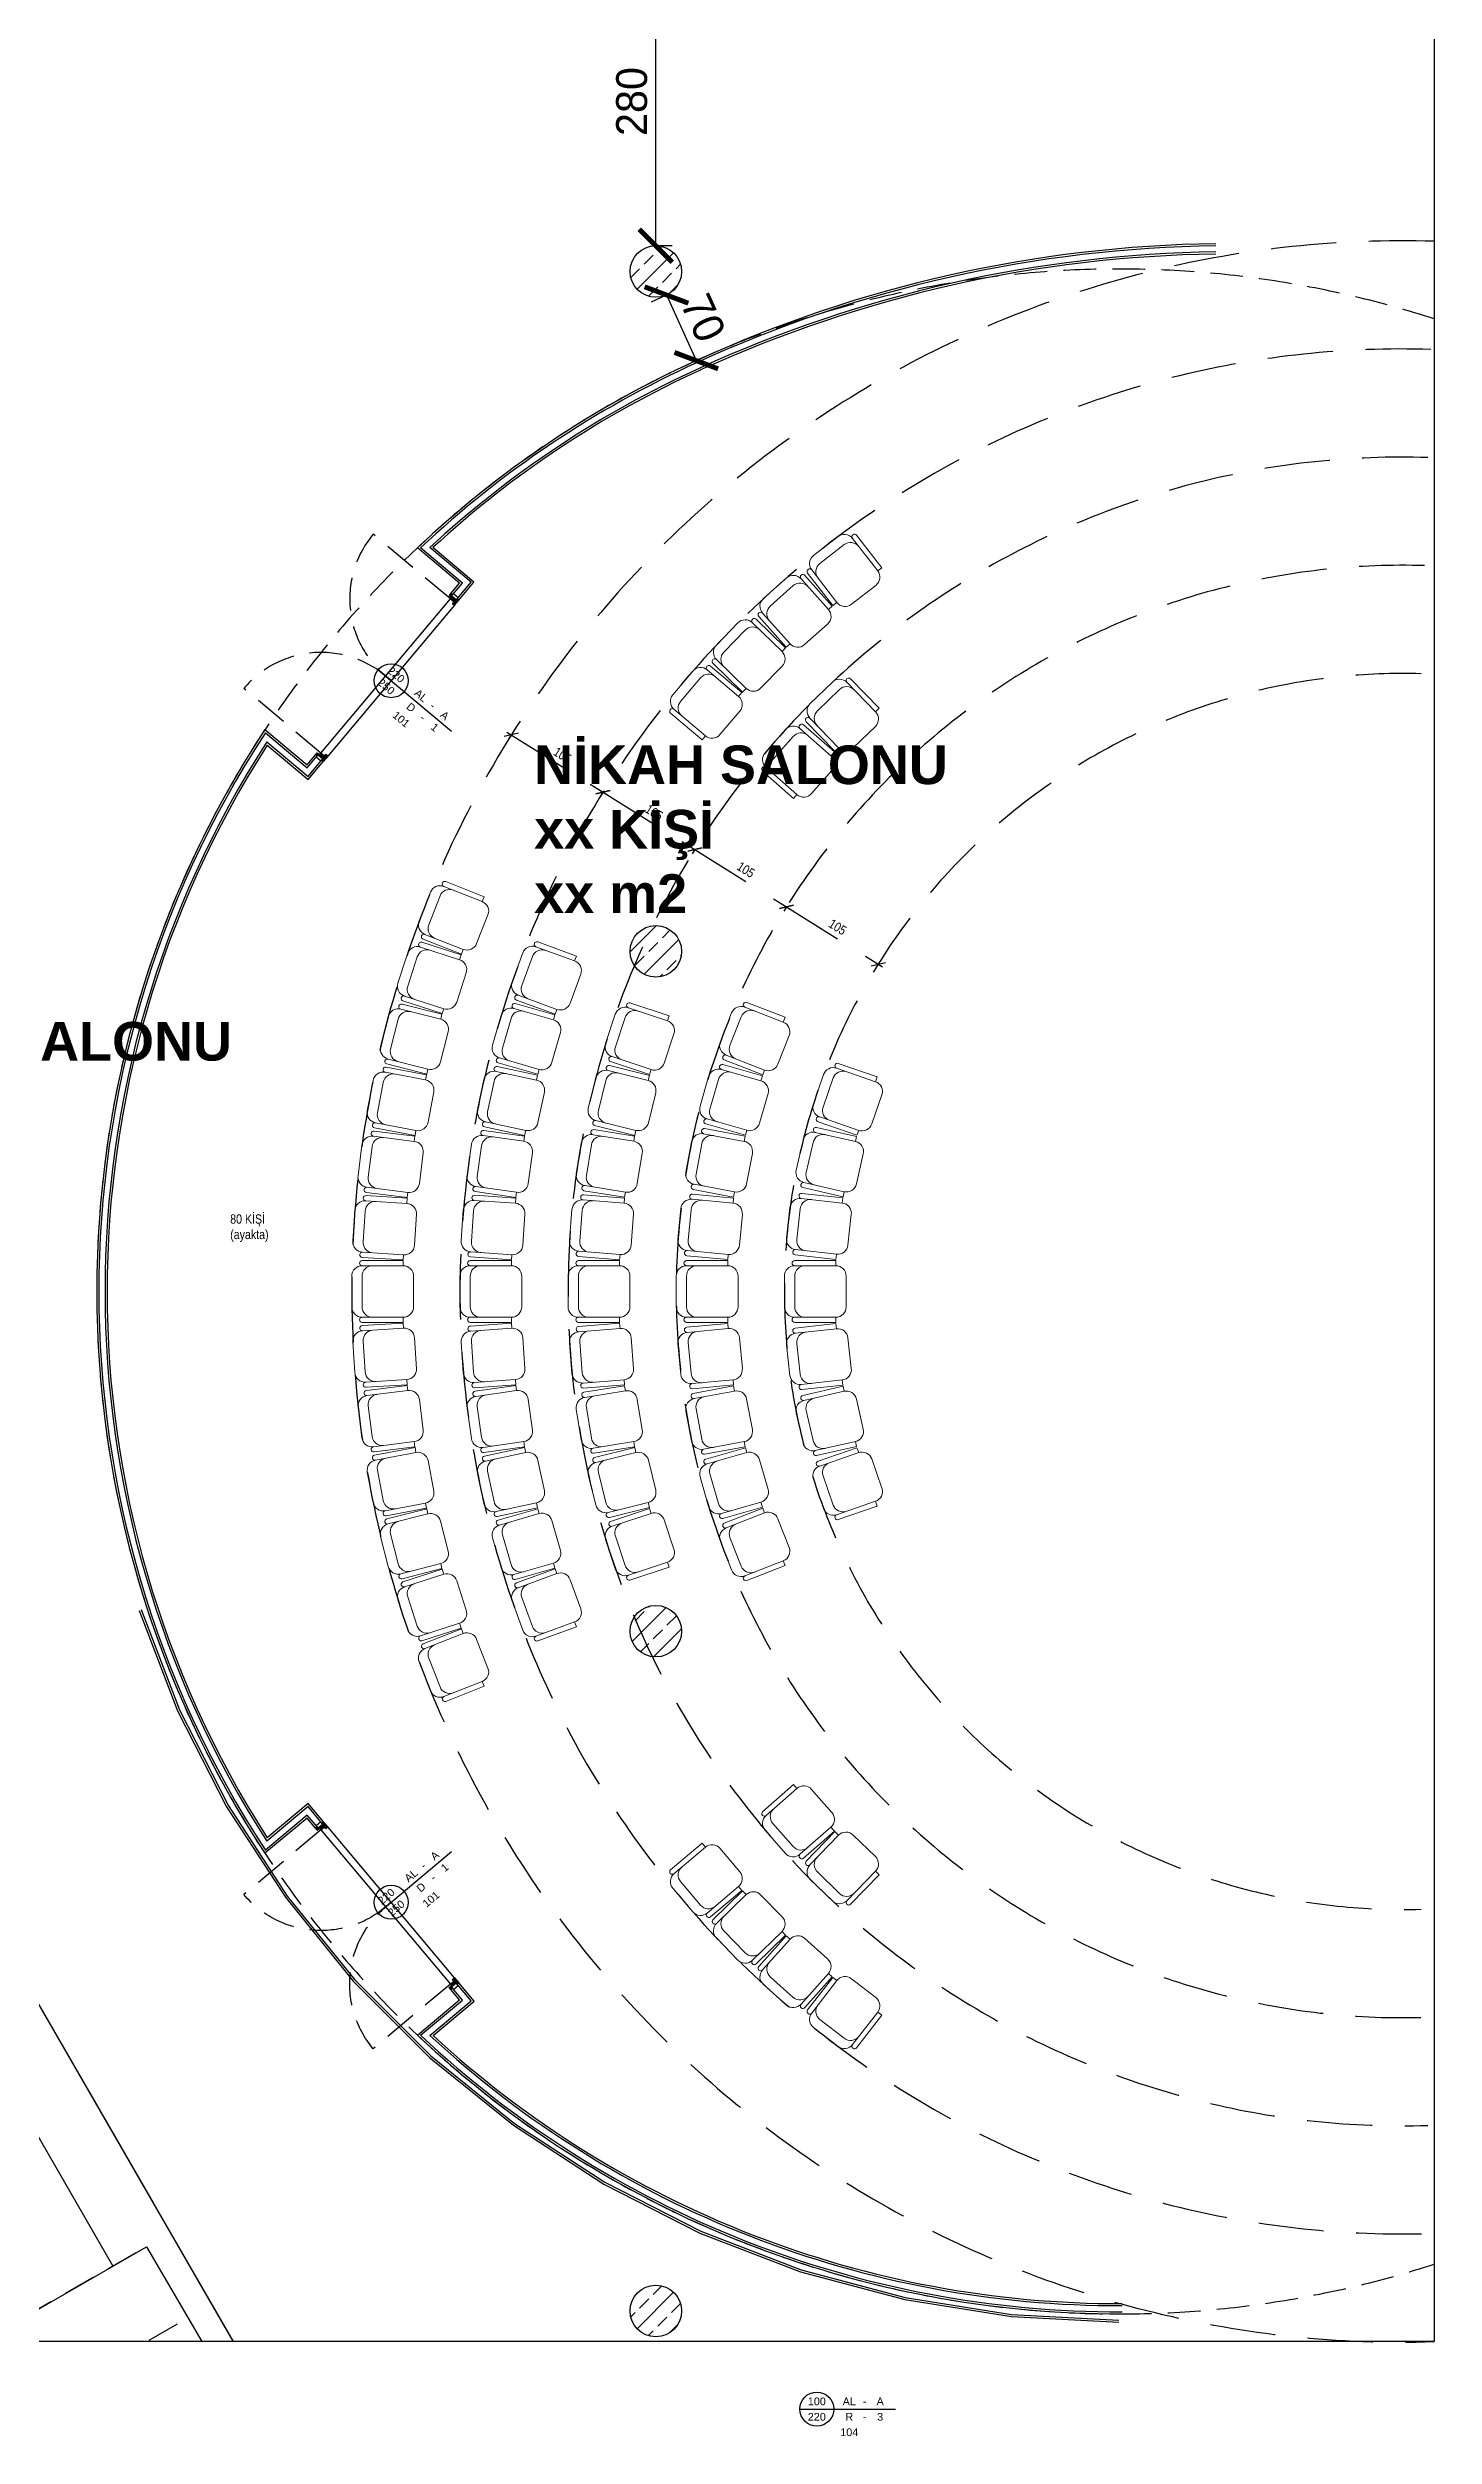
# Model space of a CAD drawing. Header units: millimetres. Extents: x 45 to 25350, y 77 to 5059.
# Drawn here: x 4622 to 5969, y 77 to 2396 of the extents above; entities that cross this region are included whole.
import ezdxf
from ezdxf.enums import TextEntityAlignment as Align

# ---------------------------------------------------------------- set-up
doc = ezdxf.new("R2010")
doc.units = ezdxf.units.MM
doc.header["$LTSCALE"] = 5
for name, pattern in [('CONTINUA', [0]), ('DASHED2', [9.524999999999999, 6.35, -3.175]), ('HIDDEN', [9.524999999999999, 6.35, -3.175])]:
    doc.linetypes.add(name, pattern=pattern)
doc.layers.get('DEFPOINTS').update_dxf_attribs({"linetype": 'CONTINUA'})
for name, color, linetype in [('A-door-tag', 223, 'Continuous'), ('a-fixture', 2, 'Continuous'), ('A-kapi', 3, 'Continuous'), ('A-tefris', 21, 'Continuous'), ('A-yazi', 2, 'Continuous'), ('a_anno_text_p2 @ 1', 2, 'Continuous'), ('a_dim_carsi', 1, 'Continuous'), ('a_p1', 1, 'Continuous'), ('a_p3', 3, 'Continuous'), ('a_p4', 4, 'Continuous'), ('a_p5', 5, 'Continuous'), ('a_p8', 8, 'Continuous'), ('a_p8_d', 8, 'DASHED2'), ('str_SNL_hatch', 1, 'Continuous'), ('str_SNL_wall_sheer', 5, 'Continuous')]:
    doc.layers.add(name, color=color, linetype=linetype)
doc.layers.add('A-door-tag-room', color=7, linetype='Continuous', plot=False)
doc.styles.add('ROMANS', font='micross.ttf')
doc.styles.add('text-100', font='ARIALN.TTF', dxfattribs={"height": 18})
doc.styles.add('text-50', font='ARIALN.TTF', dxfattribs={"height": 9})
doc.dimstyles.new('olcu-50', dxfattribs={"dimtxt": 9, "dimasz": 10, "dimexe": 5, "dimexo": 5, "dimgap": 5, "dimtad": 1, "dimdec": 1, "dimrnd": 0.5, "dimzin": 9, "dimdsep": 46, "dimtxsty": 'text-50', "dimblk": 'OBLIQUE', "dimcen": 0, "dimdle": 5, "dimadec": 0, "dimazin": 0, "dimtfac": 1, "dimtdec": 1, "dimtix": 1, "dimtmove": 1, "dimatfit": 3, "dimldrblk": 'OBLIQUE', "dimfxl": 10, "dimfxlon": 1, "dimtolj": 1, "dimtzin": 1, "dimarcsym": 0})
doc.dimstyles.new('snl-200', dxfattribs={"dimtxt": 50, "dimasz": 32, "dimexe": 0, "dimexo": 16, "dimgap": 8, "dimtad": 1, "dimtoh": 1, "dimdec": 0, "dimzin": 0, "dimdsep": 46, "dimtxsty": 'Standard', "dimblk": 'ARCHTICK', "dimcen": 32, "dimclrd": 256, "dimclre": 256, "dimclrt": 256, "dimadec": 0, "dimazin": 0, "dimtfac": 1, "dimtdec": 0, "dimtix": 1, "dimtmove": 0, "dimatfit": 0, "dimldrblk": 'ARCHTICK', "dimfxl": 1, "dimtolj": 1, "dimtzin": 0, "dimlwd": -1, "dimlwe": -1, "dimarcsym": 0})
pattern_1 = [(45, (0, 0), (-0.1767766952966369, 0.1767766952966369), [])]

# ---------------------------------------------------------------- blocks, each defined once
blk = doc.blocks.new('A$C47794B28')
at = {"layer": 'str_SNL_hatch'}
h = blk.add_hatch(dxfattribs=at)
h.set_pattern_fill('ANSI33', color=256, scale=100, style=0)
h.set_pattern_definition([(45, (-1153.641385440734, -4045.180646853264), (-17.67766952966369, 17.67766952966369), []), (45, (-1135.963715940734, -4045.180646853264), (-17.67766952966369, 17.67766952966369), [12.5, -6.25])])
edge = h.paths.add_edge_path()
edge.add_arc((0, 0), 25, 0, 360)
at = {"layer": 'str_SNL_wall_sheer'}
blk.add_circle((0, 0), 25, dxfattribs=at)
blk = doc.blocks.new('_ArchTick')
at = {"const_width": 0.15}
blk.add_lwpolyline([(-0.5, -0.5), (0.5, 0.5)], dxfattribs=at)
blk = doc.blocks.new('*D47')
at = {"layer": 'a_dim_carsi'}
for p, q in [((5228.821995004078, 2484.065922126215), (5212.842895486728, 2484.065922126215)), ((5212.842895486728, 2204.064368757526), (5212.842895486728, 2484.065922126215)), ((5228.567007596172, 2204.064368757526), (5212.842895486728, 2204.064368757526))]:
    blk.add_line(p, q, dxfattribs=at)
at = {"layer": 'DEFPOINTS', "color": 0}
for p in [(5212.821995004078, 2484.065922126215), (5212.842895486728, 2484.065922126215), (5212.567007596172, 2204.064368757526)]:
    blk.add_point(p, dxfattribs=at)
at = {"layer": 'a_dim_carsi', "xscale": 32, "yscale": 32, "zscale": 32}
for p, rotation in [((5212.842895486728, 2484.065922126215), 90), ((5212.842895486728, 2204.064368757526), 270)]:
    blk.add_blockref('_ArchTick', p, dxfattribs=dict(at, rotation=rotation))
at = {"layer": 'a_dim_carsi', "insert": (5189.52764124944, 2344.065145441872), "char_height": 30, "attachment_point": 5, "rotation": 90}
blk.add_mtext('\\A1;280', dxfattribs=at)
blk = doc.blocks.new('koltuk')
at = {"color": 0, "linetype": 'Continuous', "lineweight": 13}
for p, q in [((50.00000000000364, 29.99999999999272), (10.00000000000728, 29.99999999999636)), ((10.00000000000364, 24.99999999999636), (50.00000000000364, 24.99999999999272)), ((50.00000000000364, 24.99999999999272), (50.00000000000364, 29.99999999999272)), ((0, -15), (0, 15)), ((10.00000000000364, 14.99999999999636), (10, -15.00000000000364)), ((60.00000000000364, 14.99999999999272), (60, -15.00000000000728)), ((49.99999999999636, -25.00000000000728), (10, -25.00000000000364)), ((49.99999999999636, -30.00000000000728), (9.999999999996362, -30.00000000000364)), ((49.99999999999636, -25.00000000000728), (49.99999999999636, -30.00000000000728))]:
    blk.add_line(p, q, dxfattribs=at)
for centre, radius, start, end in [((10.00000000000364, 14.99999999999636), 9.999999999999906, 89.99995699990708, 180.0000430000929), ((10.00000000000364, 27.49999999999636), 2.5, 90, 270), ((20, 14.99999999999636), 9.999999999999906, 89.99995699990708, 180.0000430000929), ((50, 14.99999999999272), 9.999999999999906, 359.9999570001156, 90.00004299988447), ((10, -15.00010000000475), 10.00000000000282, 179.9999570001155, 270.0000429998844), ((20, -15.00010000000475), 9.999999999999906, 179.9999570001155, 270.0000429998844), ((50, -15.00010000000839), 9.999999999999906, 269.9999569999071, 4.300009291498858e-05), ((10, -27.50000000000364), 2.5, 90, 270)]:
    blk.add_arc(centre, radius, start, end, dxfattribs=at)
blk = doc.blocks.new('A$C2D4A60B7')
at = {"layer": 'A-kapi', "ltscale": 0.5}
h = blk.add_hatch(dxfattribs=at)
h.set_pattern_fill('ANSI31', color=8, scale=2)
h.set_pattern_definition(pattern_1)
h.paths.add_polyline_path([(5.999999999992724, 2.000000000003638), (3.999999999996362, 2.000000000003638), (3.999999999996362, 5.000000000003638), (1.499999999996362, 5.000000000003638), (1.499999999996362, 3.000000000003638), (2.999999999996362, 3.000000000007276), (3.000000000010914, -2.999999999996362), (1.500000000014552, -3), (1.500000000014552, -4.800000000006547), (7.999999999996362, -4.799999999995634), (7.999999999996362, -2.499999999996362), (5.999999999996362, -2.499999999996362)])
h = blk.add_hatch(dxfattribs=at)
h.set_pattern_fill('ANSI31', color=8, scale=2)
h.set_pattern_definition(pattern_1)
h.paths.add_polyline_path([(199.3999999074258, -2.499999999854481), (199.3999999074258, -4.999999999853753), (205.8999999074076, -4.999999999864666), (205.8999999074076, -2.999999999858119), (204.3999999074113, -2.999999999854481), (204.3999999074258, 3.000000000149157), (205.8999999074258, 3.000000000145519), (205.8999999074258, 5.000000000145519), (203.3999999074258, 5.000000000145519), (203.3999999074258, 2.000000000145519), (201.3999999074258, 2.000000000145519), (201.3999999074258, -2.499999999854481)])
at = {"layer": 'A-kapi', "color": 8, "linetype": 'HIDDEN'}
for p, q in [((5.999999999996362, 2), (5.999999999923512, 99.69999995371472)), ((201.3999999074222, 2), (201.399999907495, 99.69999995371472))]:
    blk.add_line(p, q, dxfattribs=at)
at = {"layer": 'A-kapi', "ltscale": 0.5}
blk.add_line((103.6999999537074, -4.999999999922874), (103.6999999537111, 2.00000000007276), dxfattribs=at)
for points in [[(7.275957614183426e-12, -3), (-7.275957614183426e-12, 3), (2.999999999996362, 3.000000000007276), (3.000000000010914, -3)], [(204.3999999074222, -3), (204.3999999074185, 3), (207.3999999074185, 3), (207.3999999074258, -3)]]:
    blk.add_lwpolyline(points, close=True, dxfattribs=at)
for points in [[(1.499999999996362, 3.000000000003638), (1.499999999996362, 5.000000000003638), (3.999999999996362, 5.000000000003638), (3.999999999996362, 2.000000000003638), (5.999999999996362, 2.000000000003638), (5.999999999996362, -2.499999999996362), (7.999999999996362, -2.499999999996362), (7.999999999996362, -4.999999999995634), (1.500000000014552, -5.000000000006548), (1.500000000014552, -3), (3.000000000010914, -2.999999999996362), (2.999999999996362, 3.000000000007276), (2.999999999996362, 3.000000000007276), (1.499999999996362, 3.000000000003638)], [(5.999999999996362, 2.000000000003638), (201.3999999074258, 2.000000000145519), (201.3999999074258, -2.499999999854481), (199.3999999074258, -2.499999999854481), (199.3999999074222, -4.999999999853753), (7.999999999996362, -4.999999999995634), (7.999999999996362, -2.499999999996362), (5.999999999996362, -2.499999999996362), (5.999999999992724, 2.000000000003638)], [(205.8999999074258, 3.000000000145519), (205.8999999074258, 5.000000000145519), (203.3999999074258, 5.000000000145519), (203.3999999074258, 2.000000000145519), (201.3999999074258, 2.000000000145519), (201.3999999074258, -2.499999999854481), (199.3999999074258, -2.499999999854481), (199.3999999074258, -4.999999999853753), (205.8999999074076, -4.999999999864666), (205.8999999074076, -2.999999999858119), (204.3999999074113, -2.999999999854481), (204.3999999074258, 3.000000000149157), (204.3999999074258, 3.000000000149157), (205.8999999074258, 3.000000000145519)]]:
    blk.add_lwpolyline(points, dxfattribs=at)
at = {"layer": 'A-kapi', "color": 8, "linetype": 'HIDDEN'}
for centre, start, end in [((5.999999999996362, 2), 0, 90), ((201.3999999074222, 2), 90, 180)]:
    blk.add_arc(centre, 97.69999995371472, start, end, dxfattribs=at)
blk = doc.blocks.new('doortag')
at = {"layer": 'A-door-tag'}
blk.add_line((-66, 0), (120, 0), dxfattribs=at)
at = {"layer": 'A-door-tag', "color": 8}
blk.add_circle((-33, 0), 33, dxfattribs=at)
at = {"layer": 'A-door-tag', "style": 'ROMANS'}
for p in [(60, 15), (60, -15)]:
    blk.add_text('-', height=15, dxfattribs=at).set_placement(p, align=Align.MIDDLE_CENTER)
for tag, p in [('EN', (-33, 15)), ('KASA', (30, 15)), ('KNT', (90, 15)), ('YUKS', (-33, -15)), ('YON', (30, -15)), ('AKS', (90, -15))]:
    blk.add_attdef(tag, text='', height=15, dxfattribs=at).set_placement(p, align=Align.MIDDLE_CENTER)
at = {"layer": 'A-door-tag-room', "style": 'ROMANS'}
blk.add_attdef('MAHAL', text='', height=15, dxfattribs=at).set_placement((30, -45), align=Align.MIDDLE_CENTER)
blk = doc.blocks.new('_Oblique')
at = {"color": 0, "linetype": 'ByBlock', "lineweight": -2}
blk.add_line((-0.5, -0.5), (0.5, 0.5), dxfattribs=at)
blk = doc.blocks.new('*D48')
at = {"layer": 'A-tefris', "color": 0, "linetype": 'HIDDEN', "lineweight": -2, "ltscale": 2}
for p, q in [((5335.465913471754, 1564.969752895412), (5433.001461222819, 1504.045070500659)), ((5339.70658946093, 1562.320853660858), (5337.057690226377, 1558.080177671681)), ((5428.760785233642, 1506.693969735213), (5426.111885999087, 1502.453293746037))]:
    blk.add_line(p, q, dxfattribs=at)
at = {"layer": 'DEFPOINTS', "color": 0, "linetype": 'HIDDEN', "ltscale": 2}
for p in [(5339.706589460977, 1562.320853660931), (5428.760785233688, 1506.693969735287), (5428.760785233642, 1506.693969735213)]:
    blk.add_point(p, dxfattribs=at)
at = {"layer": 'A-tefris', "color": 0, "linetype": 'HIDDEN', "lineweight": -2, "ltscale": 2, "xscale": 10, "yscale": 10, "zscale": 10}
for p, rotation in [((5339.70658946093, 1562.320853660858), 148.009418821859), ((5428.760785233642, 1506.693969735213), 328.009418821859)]:
    blk.add_blockref('_Oblique', p, dxfattribs=dict(at, rotation=rotation))
at = {"layer": 'A-tefris', "color": 0, "linetype": 'HIDDEN', "ltscale": 2, "insert": (5389.317008095289, 1542.645401984768), "char_height": 9, "attachment_point": 5, "rotation": 328.0094188218589, "style": 'text-50'}
blk.add_mtext('\\A1;105', dxfattribs=at)
blk = doc.blocks.new('*D49')
at = {"layer": 'A-tefris', "color": 0, "linetype": 'HIDDEN', "lineweight": -2, "ltscale": 2}
for p, q in [((5246.4117077523, 1620.596620897078), (5343.947255503364, 1559.671938502332)), ((5250.652383741476, 1617.947721662524), (5248.003484506922, 1613.707045673347)), ((5339.706579514187, 1562.320837736886), (5337.057680279633, 1558.08016174771))]:
    blk.add_line(p, q, dxfattribs=at)
at = {"layer": 'DEFPOINTS', "color": 0, "linetype": 'HIDDEN', "ltscale": 2}
for p in [(5250.652383741522, 1617.947721662597), (5339.706579514233, 1562.32083773696), (5339.706579514187, 1562.320837736886)]:
    blk.add_point(p, dxfattribs=at)
at = {"layer": 'A-tefris', "color": 0, "linetype": 'HIDDEN', "lineweight": -2, "ltscale": 2, "xscale": 10, "yscale": 10, "zscale": 10}
for p, rotation in [((5250.652383741476, 1617.947721662524), 148.0094188218623), ((5339.706579514187, 1562.320837736886), 328.0094188218623)]:
    blk.add_blockref('_Oblique', p, dxfattribs=dict(at, rotation=rotation))
at = {"layer": 'A-tefris', "color": 0, "linetype": 'HIDDEN', "ltscale": 2, "insert": (5300.262802375834, 1598.272269986438), "char_height": 9, "attachment_point": 5, "rotation": 328.00941882186225, "style": 'text-50'}
blk.add_mtext('\\A1;105', dxfattribs=at)
blk = doc.blocks.new('*D50')
at = {"layer": 'A-tefris', "color": 0, "linetype": 'HIDDEN', "lineweight": -2, "ltscale": 2}
for p, q in [((5157.357535425809, 1676.223542358245), (5254.893083176874, 1615.298859963492)), ((5161.598211414986, 1673.574643123691), (5158.949312180432, 1669.333967134515)), ((5250.652407187697, 1617.947759198046), (5248.003507953143, 1613.70708320887))]:
    blk.add_line(p, q, dxfattribs=at)
at = {"layer": 'DEFPOINTS', "color": 0, "linetype": 'HIDDEN', "ltscale": 2}
for p in [(5161.598211415032, 1673.574643123764), (5250.652407187743, 1617.94775919812), (5250.652407187697, 1617.947759198046)]:
    blk.add_point(p, dxfattribs=at)
at = {"layer": 'A-tefris', "color": 0, "linetype": 'HIDDEN', "lineweight": -2, "ltscale": 2, "xscale": 10, "yscale": 10, "zscale": 10}
for p, rotation in [((5161.598211414986, 1673.574643123691), 148.009418821859), ((5250.652407187697, 1617.947759198046), 328.009418821859)]:
    blk.add_blockref('_Oblique', p, dxfattribs=dict(at, rotation=rotation))
at = {"layer": 'A-tefris', "color": 0, "linetype": 'HIDDEN', "ltscale": 2, "insert": (5211.208630049344, 1653.899191447601), "char_height": 9, "attachment_point": 5, "rotation": 328.0094188218589, "style": 'text-50'}
blk.add_mtext('\\A1;105', dxfattribs=at)
blk = doc.blocks.new('*D51')
at = {"layer": 'A-tefris', "color": 0, "linetype": 'HIDDEN', "lineweight": -2, "ltscale": 2}
for p, q in [((5068.303306260106, 1731.850372824359), (5165.83885401117, 1670.925690429614)), ((5072.543982249283, 1729.201473589805), (5069.895083014729, 1724.960797600629)), ((5161.598178021994, 1673.574589664168), (5158.94927878744, 1669.333913674991))]:
    blk.add_line(p, q, dxfattribs=at)
at = {"layer": 'DEFPOINTS', "color": 0, "linetype": 'HIDDEN', "ltscale": 2}
for p in [(5072.543982249328, 1729.201473589878), (5161.598178022039, 1673.57458966424), (5161.598178021994, 1673.574589664168)]:
    blk.add_point(p, dxfattribs=at)
at = {"layer": 'A-tefris', "color": 0, "linetype": 'HIDDEN', "lineweight": -2, "ltscale": 2, "xscale": 10, "yscale": 10, "zscale": 10}
for p, rotation in [((5072.543982249283, 1729.201473589805), 148.0094188218623), ((5161.598178021994, 1673.574589664168), 328.0094188218623)]:
    blk.add_blockref('_Oblique', p, dxfattribs=dict(at, rotation=rotation))
at = {"layer": 'A-tefris', "color": 0, "linetype": 'HIDDEN', "ltscale": 2, "insert": (5122.15440088364, 1709.52602191372), "char_height": 9, "attachment_point": 5, "rotation": 328.00941882186225, "style": 'text-50'}
blk.add_mtext('\\A1;105', dxfattribs=at)
blk = doc.blocks.new('*D52')
at = {"layer": 'a_dim_carsi'}
for p, q in [((5208.613950499902, 2149.647071543568), (5223.181425865766, 2156.264371707904)), ((5223.181425865766, 2156.264371707904), (5252.132114084739, 2092.531666982247)), ((5237.564638718875, 2085.914366817911), (5252.132114084739, 2092.531666982247))]:
    blk.add_line(p, q, dxfattribs=at)
at = {"layer": 'DEFPOINTS', "color": 0}
for p in [(5223.181425865766, 2156.264371707905), (5252.132114084739, 2092.531666982248), (5252.132114084739, 2092.531666982247)]:
    blk.add_point(p, dxfattribs=at)
at = {"layer": 'a_dim_carsi', "xscale": 32, "yscale": 32, "zscale": 32}
for p, rotation in [((5223.181425865766, 2156.264371707904), 114.4300034137056), ((5252.132114084739, 2092.531666982247), 294.4300034137055)]:
    blk.add_blockref('_ArchTick', p, dxfattribs=dict(at, rotation=rotation))
at = {"layer": 'a_dim_carsi', "insert": (5258.884544459662, 2134.040771576074), "char_height": 30, "attachment_point": 5, "rotation": 294.43000341370555}
blk.add_mtext('\\A1;70', dxfattribs=at)

msp = doc.modelspace()

# ---------------------------------------------------------------- linework, layer by layer
at = {"ltscale": 0.5}
msp.add_lwpolyline([(95.66372035414307, 5058.130101107387), (5968.550994844639, 5058.130101107387), (5968.550994844639, 169.2944887084452), (95.66372035414307, 169.2944887084452)], close=True, dxfattribs=at)
at = {"layer": 'a-fixture'}
msp.add_line((4747.197215380798, 187.9122350563887), (4747.192938984455, 187.9196419910625), dxfattribs=at)
at = {"layer": 'A-tefris', "color": 252, "linetype": 'HIDDEN', "ltscale": 2}
for radius in [1020, 915, 810, 705, 600]:
    msp.add_arc((5937.641903934644, 1188.826061588421), radius, 88.26349842317944, 271.7365015759872, dxfattribs=at)
at = {"layer": 'a_p1', "ltscale": 0.5}
for p, q in [((5036.258015453099, 1877.600462434253), (4996.411112604717, 1911.035983917955)), ((5021.602457952275, 1860.134649131109), (5036.258015453099, 1877.600462434253)), ((4835.605319137901, 1719.355162237076), (4875.432555578264, 1685.936142829149)), ((4875.432555578264, 1685.936142829149), (4890.216670601033, 1703.555165020866)), ((4875.432555578462, 691.7159803478428), (4835.605319137906, 658.2969609397626)), ((4890.216670601045, 674.0969581563552), (4875.432555578461, 691.7159803478428)), ((5036.386572975661, 499.8984518543914), (5021.602457952687, 517.5174740463592)), ((4996.559336534798, 466.4794324460456), (5036.386572975661, 499.8984518543914))]:
    msp.add_line(p, q, dxfattribs=at)
for points in [[(4711.179786582783, 879.2370451936661), (4748.562518671793, 781.8516986202087), (4796.110345936364, 688.5338333168186), (4853.152074283759, 600.6972743592344), (4919.062742601445, 519.3043774683977), (4993.120219814634, 445.24690025521), (5074.51311670545, 379.3362319375412), (5162.349675663035, 322.2945035901432), (5255.667540966439, 274.7466763255691), (5353.444302555363, 237.2136940893472), (5454.608697768777, 210.1067760891312), (5558.052348322678, 193.7229113910219), (5662.223216284699, 188.2635475351492)], [(4713.046947435778, 879.9537810927579), (4750.392116987985, 782.6662882731655), (4797.844773716928, 689.5352056628146), (4854.77232877498, 601.8744581532958), (4920.551071956053, 520.6444752385362), (4994.460317584771, 446.7352296098218), (5075.690300499514, 380.956486428757), (5163.351048009029, 324.028931370711), (5256.4821306194, 276.576274641757), (5354.063184700585, 239.1184174791454), (5455.025091803965, 212.0657560044895), (5558.26169214765, 195.7146848380473), (5662.327888197186, 190.2608066046562)]]:
    msp.add_lwpolyline(points, dxfattribs=at)
for centre, radius, start, end in [((5773.990564272399, 950.8502863949363), 1245.297819966248, 90.7989957542113, 114.5649696407242), ((5662.641903934644, 1188.826061588421), 982.5734777752391, 114.4300034137135, 132.6912001303567), ((5662.641903934644, 1188.826061588421), 982.5734777752391, 147.320557954765, 212.679442045235), ((5662.641903934644, 1188.826061588421), 982.5734777752391, 227.3205579493846, 270.1616713318446)]:
    msp.add_arc(centre, radius, start, end, dxfattribs=at)
at = {"layer": 'a_p3', "ltscale": 0.5}
for p, q in [((5022.169694925065, 1876.367894099924), (4981.327693481303, 1910.638402447996)), ((5013.942013521073, 1866.562525227957), (5022.169694925065, 1876.367894099924)), ((4833.375872754086, 1734.279962768789), (4874.199987243939, 1700.024463357208)), ((4874.199987243939, 1700.024463357208), (4882.556226169841, 1709.983041117732)), ((4874.199987244143, 677.6276598197949), (4833.375872754092, 643.3721604080495)), ((4882.556226169856, 667.6690820594888), (4874.199987244128, 677.6276598198021)), ((5022.298252447601, 501.1310201887247), (5013.942013521495, 511.0895979494965)), ((4981.474137958076, 466.8755207774013), (5022.298252447616, 501.1310201887247))]:
    msp.add_line(p, q, dxfattribs=at)
for centre, radius, start, end in [((5773.990564272399, 950.8502863949363), 1255.297819966248, 90.7989957542113, 114.5649696407242), ((5662.641903934644, 1188.826061588421), 992.5734777752391, 114.4300034137135, 133.3467436106091), ((5662.641903934644, 1188.826061588421), 992.5734777752391, 146.6648797028248, 213.3351202971752), ((5662.641903934644, 1188.826061588421), 992.5734777752391, 226.664879697393, 270.1616713318446)]:
    msp.add_arc(centre, radius, start, end, dxfattribs=at)
at = {"layer": 'a_p4'}
msp.add_lwpolyline([(4802.528224085732, 169.2944887084452), (4477.45620593376, 732.3310638720579), (4439.089424408039, 710.1435930751907), (3983.1689378586, 1499.82103999034)], dxfattribs=at)
at = {"layer": 'a_p5'}
for p, q in [((4477.45047144101, 732.2513443306818), (4724.814944788635, 304.3163436790239)), ((4802.683518990737, 169.2944887084452), (4724.814944788643, 304.3163436790167))]:
    msp.add_line(p, q, dxfattribs=at)
for points in [[(4685.794843432851, 242.7476208473383), (4421.7631818396, 700.0638735338182), (4439.083689915289, 710.0638735338182)], [(4558.715284485439, 169.2944887084452), (4718.201254226698, 261.4788187984816), (4771.997659330957, 169.2944887084452)]]:
    msp.add_lwpolyline(points, dxfattribs=at)
at = {"layer": 'a_p8', "ltscale": 0.5}
for p, q in [((5024.987359030672, 1876.614407766793), (4984.33642320761, 1910.724593022999)), ((5033.440351347492, 1877.353948767388), (4993.386419480252, 1910.963188224458)), ((5015.474102407314, 1865.276950008589), (5024.987359030672, 1876.614407766793)), ((5020.070369066035, 1861.420224350477), (5033.440351347492, 1877.353948767388)), ((4833.813804469003, 1731.301679849658), (4874.446500910804, 1697.206799251595)), ((4835.151417061071, 1722.346845880999), (4875.186041911399, 1688.753806934758)), ((4874.446500910804, 1697.206799251595), (4884.088315056079, 1708.697465898357)), ((4875.186041911399, 1688.753806934758), (4888.684581714794, 1704.840740240237)), ((4874.446500911003, 680.4453239254001), (4833.813804469009, 646.3504433271812)), ((4875.186041911596, 688.8983162422339), (4835.151417061076, 655.3052772958365)), ((4884.088315056094, 668.9546572788643), (4874.446500911003, 680.4453239254001)), ((4888.684581714808, 672.8113829369834), (4875.186041911596, 688.8983162422339)), ((5025.115916553219, 500.8845065218522), (5015.474102407733, 512.3751731688683)), ((5033.56890887005, 500.1449655212566), (5020.070369066449, 516.2318988269838)), ((4984.483220111576, 466.7896259239208), (5025.11591655322, 500.8845065218522)), ((4993.534284019388, 466.5519265747355), (5033.568908870051, 500.1449655212566))]:
    msp.add_line(p, q, dxfattribs=at)
for centre, radius, start, end in [((5773.990564272399, 950.8502863949363), 1253.297819966248, 90.7989957542113, 114.5649696407242), ((5773.990564272399, 950.8502863949363), 1247.297819966248, 90.7989957542113, 114.5649696407242), ((5662.641903934644, 1188.826061588421), 990.5734777752391, 114.4300034137135, 133.2167660751727), ((5662.641903934644, 1188.826061588421), 984.5734777752391, 114.4300034137135, 132.8234487670288), ((5662.641903934644, 1188.826061588421), 990.5734777752391, 146.7948838220375, 213.2051161779625), ((5662.641903934644, 1188.826061588421), 984.5734777752391, 147.188281988832, 212.811718011168), ((5662.641903934644, 1188.826061588421), 990.5734777752391, 226.7948838165269, 270.1616713318446), ((5662.641903934644, 1188.826061588421), 984.5734777752391, 227.1882819832779, 270.1616713318446)]:
    msp.add_arc(centre, radius, start, end, dxfattribs=at)
at = {"layer": 'a_p8_d'}
for p, q in [((4708.09590314145, 255.6378346565546), (4465.301934428619, 115.3007291920187)), ((4748.193003989578, 186.1876287142297), (4718.966574582695, 169.2944887084452))]:
    msp.add_line(p, q, dxfattribs=at)
msp.add_arc((5662.641903934644, 1188.826061588421), 992.5734777752391, 72.04933712222633, 287.9506628777737, dxfattribs=at)

# ---------------------------------------------------------------- block references
at = {"layer": 'A-door-tag', "xscale": 0.4999999999989247, "yscale": 0.5, "zscale": 0.5}
for p, rotation in [((4968.588935965752, 1771.205650968157), 319.9999999999436), ((4968.588935965869, 606.4464722091873), 40.00000000005639)]:
    msp.add_blockref('doortag', p, dxfattribs=dict(at, rotation=rotation)).add_auto_attribs({'AKS': '1', 'MAHAL': '101', 'YON': 'D', 'KNT': 'A', 'KASA': 'AL', 'YUKS': '250', 'EN': '220'})
at = {"layer": 'A-door-tag', "xscale": 0.5, "yscale": 0.5, "zscale": 0.5}
msp.add_blockref('doortag', (5385.641864187528, 103.8260610461077), dxfattribs=at).add_auto_attribs({'AKS': '3', 'MAHAL': '104', 'YON': 'R', 'KNT': 'A', 'KASA': 'AL', 'YUKS': '220', 'EN': '100'})
at = {"layer": 'A-kapi', "ltscale": 3, "rotation": 49.99999999986375}
msp.add_blockref('A$C2D4A60B7', (4885.422266961421, 1705.620036412496), dxfattribs=at)
at = {"layer": 'A-kapi', "ltscale": 3, "xscale": -1, "rotation": 130.0000000001363}
msp.add_blockref('A$C2D4A60B7', (4885.422266970918, 672.0320867726043), dxfattribs=at)
at = {"layer": 'A-tefris'}
for p, rotation in [((5377.849123057669, 1912.605753537995), 307.7194347946623), ((5328.46721689657, 1871.564079185621), 311.7410167335611), ((5328.78189597898, 1723.04464111619), 318.7360300329156), ((4988.546943991001, 1562.481995583432), 338.5105840881209), ((4967.05855506943, 1502.462734995228), 342.0921534068012), ((5078.414081153875, 1503.3933017128), 339.8920903055439), ((4919.634091434644, 1252.544926055431), 356.4184306813419), ((5024.894904858003, 1252.997049399026), 355.9784180610811), ((5130.233903934648, 1253.574200835807), 355.4151144480803), ((5235.692201392732, 1254.336481380371), 354.6682364703046), ((5341.345607638352, 1255.389768090776), 353.6305229266227), ((4925.602871952222, 1061.637234468741), 7.163138637315241), ((5031.642812517362, 1060.800101912108), 8.043163877667194), ((5137.993315134656, 1059.74417118483), 9.169771103894684), ((5244.816698548319, 1058.372105031391), 10.66352705943461), ((5352.410994012425, 1056.520422738089), 12.73895414694181), ((4935.524929938467, 998.6641031719994), 10.74470795597742), ((5042.852396219379, 997.5756056865359), 12.06474581656419), ((5150.870477302953, 996.2365441271979), 13.75465665577393), ((5259.936438151773, 994.5574288963182), 15.99529058913317), ((5370.701453348483, 992.4118933388747), 19.10843122042294), ((4949.36150735437, 936.433792025324), 14.32627727456069), ((5058.46845333583, 935.2929399609422), 16.08632775552544), ((5168.782976601688, 933.9614899813243), 18.33954220757627), ((5280.920584165484, 932.4238225952652), 21.3270541187739), ((5238.931627561738, 598.0393406042642), 40.21581938880026), ((5373.433530690578, 607.6471635184791), 45.8488555190041), ((5282.085247636853, 550.4919246475258), 44.23740132761562)]:
    msp.add_blockref('koltuk', p, dxfattribs=dict(at, rotation=rotation))
at = {"layer": 'A-tefris', "xscale": -1}
for p, rotation in [((5282.085247636853, 1827.160198529317), 135.7625986723843), ((5238.931627561738, 1779.612782572578), 139.7841806111997), ((5373.433530690578, 1770.004959658371), 134.1511444809959), ((4949.36150735437, 1441.218331151518), 165.6737227254384), ((5058.46845333583, 1442.3591832159), 163.9136722444746), ((5168.782976601688, 1443.690633195525), 161.6604577924237), ((5280.920584165484, 1445.228300581585), 158.672945881226), ((4935.524929938467, 1378.988020004843), 169.2552920440225), ((5042.852396219379, 1380.076517490307), 167.9352541834358), ((5150.870477302953, 1381.415579049645), 166.245343344226), ((5259.936438151773, 1383.094694280524), 164.0047094108668), ((5370.701453348483, 1385.240229837975), 160.891568779577), ((4925.602871952222, 1316.014888708102), 172.8368613626847), ((5031.642812517362, 1316.852021264735), 171.9568361223328), ((5137.993315134656, 1317.907951992013), 170.8302288961054), ((5244.816698548319, 1319.280018145459), 169.3364729405654), ((5352.410994012425, 1321.13170043876), 167.2610458530581), ((4919.634091434644, 1125.107197121419), 183.581569318658), ((5024.894904858003, 1124.655073777824), 184.0215819389188), ((5130.233903934648, 1124.077922341043), 184.5848855519197), ((5235.692201392732, 1123.315641796471), 185.3317635296954), ((5341.345607638352, 1122.262355086074), 186.3694770733772), ((4967.05855506943, 875.1893881816143), 197.9078465931988), ((5078.414081153875, 874.2588214640421), 200.1079096944553), ((4988.546943991001, 815.1701275934104), 201.4894159118791), ((5328.78189597898, 654.607482060652), 221.2639699670844), ((5328.46721689657, 506.0880439912219), 228.2589832664386), ((5377.849123057669, 465.0463696388472), 232.2805652053377)]:
    msp.add_blockref('koltuk', p, dxfattribs=dict(at, rotation=rotation))
at = {"layer": 'A-tefris'}
for p in [(4917.641903934644, 1188.826061588429), (5022.641903934644, 1188.826061588429), (5127.641903934644, 1188.826061588429), (5232.641903934644, 1188.826061588429), (5337.641903934644, 1188.826061588421)]:
    msp.add_blockref('koltuk', p, dxfattribs=at)
at = {"layer": 'a_p5', "ltscale": 2}
for p in [(5212.84189435899, 2179.026051967068), (5212.841894358997, 1519.026051965455), (5212.841894352376, 859.0260519686819), (5212.844761590933, 199.0658143095682)]:
    msp.add_blockref('A$C47794B28', p, dxfattribs=at)

# ---------------------------------------------------------------- texts
at = {"layer": 'A-yazi', "style": 'text-100'}
for s, p in [('80 KİŞİ', (4799.615497419458, 1254.708494875719)), ('(ayakta)', (4799.615497419458, 1239.708494875719))]:
    msp.add_text(s, height=9, rotation=359.9674692029553, dxfattribs=at).set_placement(p)
at = {"layer": 'a_anno_text_p2 @ 1', "char_height": 37.5, "width": 1151.786247307436, "attachment_point": 1}
for s, insert in [('{\\f@Arial Unicode MS|b1|i0|c162|p34;NİKAH SALONU\\Pxx KİŞİ\\Pxx m2}', (5094.713426775695, 1718.897805703746)), ('{\\f@Arial Unicode MS|b1|i0|c162|p34;BEKLEME SALONU\\PFUAYE\\P120 m2}', (4309.500023529599, 1450.475288482922))]:
    msp.add_mtext(s, dxfattribs=dict(at, insert=insert))

# ---------------------------------------------------------------- dimensions: what is measured, and where the dimension line sits
at = {"layer": 'A-tefris', "color": 252, "linetype": 'HIDDEN', "ltscale": 2}
for p1, p2, distance, picture, middle in [((5072.543982249328, 1729.201473589878), (5161.598178022039, 1673.57458966424), -8.522398448327178e-11, '*D51', (5122.15440088364, 1709.52602191372)), ((5161.598211415032, 1673.574643123764), (5250.652407187743, 1617.94775919812), -8.725085839007735e-11, '*D50', (5211.208630049344, 1653.899191447601)), ((5250.652383741522, 1617.947721662597), (5339.706579514233, 1562.320837736959), -8.64799533571481e-11, '*D49', (5300.262802375834, 1598.272269986438)), ((5339.706589460977, 1562.320853660931), (5428.760785233688, 1506.693969735287), -8.695635534378899e-11, '*D48', (5389.317008095289, 1542.645401984768))]:
    dim = msp.add_aligned_dim(p1=p1, p2=p2, distance=distance, dimstyle='olcu-50', dxfattribs=at)
    dim.commit()
    dim.dimension.update_dxf_attribs({"geometry": picture, "text_midpoint": middle})
at = {"layer": 'a_dim_carsi'}
dim = msp.add_linear_dim(base=(5212.842895486728, 2484.065922126215), p1=(5212.567007596173, 2204.064368757527), p2=(5212.821995004079, 2484.065922126216), angle=90, dimstyle='snl-200', override={"dimtxt": 30}, dxfattribs=at)
dim.commit()
dim.dimension.update_dxf_attribs({"geometry": '*D47', "text_midpoint": (5189.52764124944, 2344.065145441872)})
dim = msp.add_aligned_dim(p1=(5223.181425865766, 2156.264371707905), p2=(5252.132114084739, 2092.531666982248), distance=-5.651859932446079e-13, dimstyle='snl-200', override={"dimtxt": 30}, dxfattribs=at)
dim.commit()
dim.dimension.update_dxf_attribs({"geometry": '*D52', "text_midpoint": (5258.884544459662, 2134.040771576074)})

doc.saveas('drawing.dxf')
